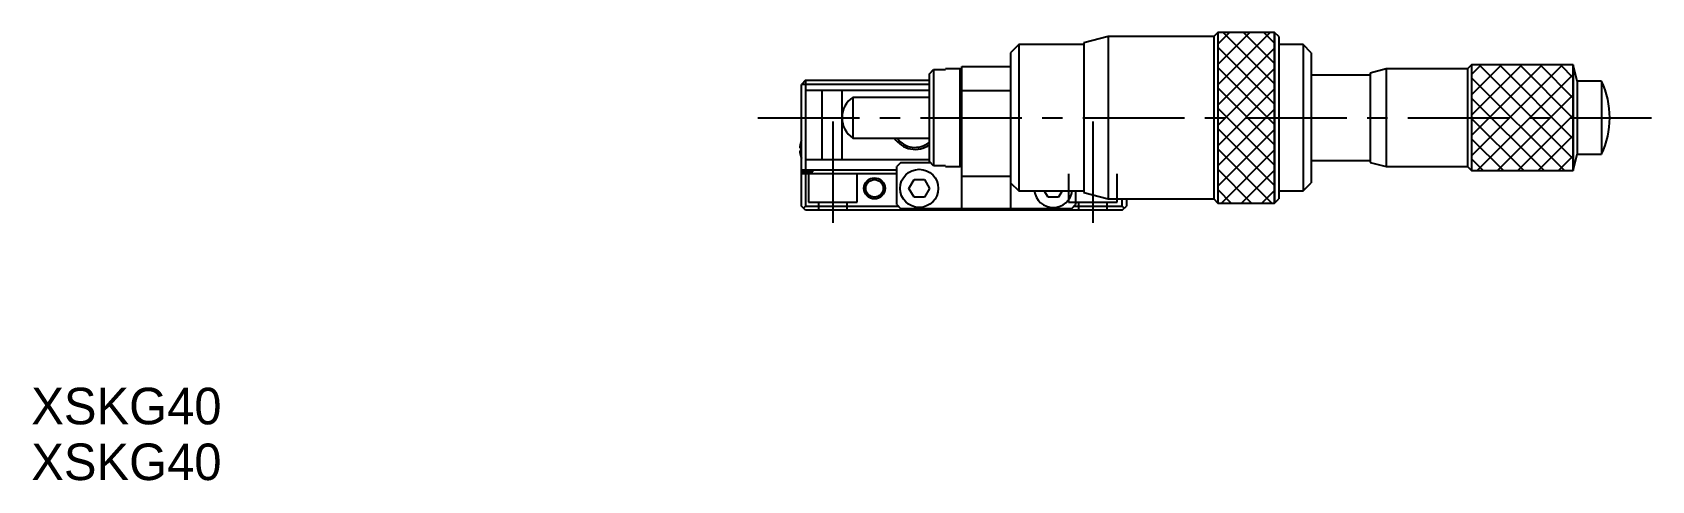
# Model space of a CAD drawing. Extents: x 16 to 397, y 5 to 228.
# Drawn here: x 16.2 to 215.5, y 4.9 to 60 of the extents above; entities that cross this region are included whole.
import ezdxf

# ---------------------------------------------------------------- set-up
doc = ezdxf.new("R2010")
doc.units = 0
doc.header["$LTSCALE"] = 10
doc.linetypes.add('CENTER', pattern=[2, 1.25, -0.25, 0.25, -0.25])
doc.linetypes.add('DASHED', pattern=[3.5, 2, -1.5])
doc.layers.get('0').update_dxf_attribs({"linetype": 'CONTINUOUS'})
doc.layers.add('CENTER', color=1, linetype='CENTER')
doc.styles.get("Standard").update_dxf_attribs({"font": 'FGP教科書体NT-M'})

msp = doc.modelspace()

# ---------------------------------------------------------------- linework, layer by layer
at = {"color": 7, "linetype": 'CONTINUOUS'}
for p, q in [((162.144561, 60.04333), (161.644561, 59.54333)), ((162.144561, 60.04333), (162.144561, 39.04333)), ((169.144561, 60.04333), (162.144561, 60.04333)), ((169.144561, 60.04333), (162.144561, 60.04333)), ((162.144561, 60.04333), (162.144561, 39.04333)), ((169.144561, 60.04333), (169.144561, 39.04333)), ((169.644561, 59.54333), (169.144561, 60.04333)), ((169.144561, 39.04333), (169.144561, 60.04333)), ((137.644561, 58.54333), (136.644561, 57.54333)), ((137.644561, 58.54333), (137.644561, 40.54333)), ((145.644561, 58.54333), (137.644561, 58.54333)), ((148.644561, 59.54333), (145.644561, 58.74333)), ((145.644561, 58.74333), (145.644561, 40.34333)), ((148.644561, 59.54333), (148.644561, 39.54333)), ((161.644561, 59.54333), (148.644561, 59.54333)), ((161.644561, 59.54333), (161.644561, 39.54333)), ((169.644561, 59.54333), (169.644561, 39.54333)), ((172.644561, 58.54333), (169.644561, 58.54333)), ((172.644561, 58.54333), (172.644561, 40.54333)), ((173.644561, 57.54333), (172.644561, 58.54333)), ((130.644561, 55.84333), (136.644561, 55.84333)), ((130.644561, 38.34333), (130.644561, 55.84333)), ((136.644561, 57.54333), (136.644561, 38.34333)), ((173.644561, 57.54333), (173.644561, 41.54333)), ((193.394561, 56.04333), (192.894561, 55.54333)), ((193.394561, 56.04333), (193.394561, 43.04333)), ((205.894561, 56.04333), (193.394561, 56.04333)), ((205.894561, 56.04333), (193.394561, 56.04333)), ((193.394561, 56.04333), (193.394561, 43.04333)), ((205.894561, 56.04333), (205.894561, 43.04333)), ((206.394561, 54.04333), (205.894561, 56.04333)), ((205.894561, 43.04333), (205.894561, 56.04333)), ((111.394561, 54.14333), (110.894561, 53.64333)), ((111.394561, 54.14333), (126.644561, 54.14333)), ((111.394561, 54.14333), (111.394561, 43.14333)), ((126.644561, 54.951657), (127.144561, 55.459409)), ((126.644561, 44.135003), (126.644561, 54.951657)), ((127.144561, 55.459409), (127.144561, 43.62725)), ((127.144561, 55.459409), (128.644561, 55.459409)), ((128.644561, 55.459409), (128.644561, 55.54333)), ((130.444561, 55.54333), (128.644561, 55.54333)), ((130.444561, 43.54333), (130.444561, 55.54333)), ((130.644561, 55.34333), (130.444561, 55.54333)), ((180.894561, 54.79333), (173.644561, 54.79333)), ((182.894561, 55.54333), (180.894561, 55.04333)), ((180.894561, 55.04333), (180.894561, 44.04333)), ((182.894561, 55.54333), (182.894561, 43.54333)), ((192.894561, 55.54333), (182.894561, 55.54333)), ((192.894561, 55.54333), (192.894561, 43.54333)), ((206.394561, 54.04333), (206.394561, 45.04333)), ((209.381394, 54.04333), (206.394561, 54.04333)), ((209.381394, 54.04333), (209.381394, 45.04333)), ((126.644561, 53.64333), (110.894561, 53.64333)), ((110.894561, 38.64333), (110.894561, 53.64333)), ((111.394561, 52.94333), (126.644561, 52.94333)), ((113.394561, 52.94333), (113.394561, 44.34333)), ((115.894561, 44.34333), (115.894561, 52.94333)), ((117.236249, 52.04333), (117.236249, 47.04333)), ((126.644561, 52.04333), (117.236249, 52.04333)), ((136.644561, 52.84333), (130.644561, 52.84333)), ((110.820417, 46.531946), (110.82504, 46.529691)), ((117.236249, 47.04333), (126.644561, 47.04333)), ((110.704703, 45.82333), (110.82504, 45.82333)), ((110.82504, 45.46333), (110.704703, 45.46333)), ((110.82504, 44.756968), (110.820417, 44.754714)), ((110.82504, 45.82333), (110.82504, 45.46333)), ((126.644561, 44.34333), (111.394561, 44.34333)), ((123.144561, 44.04333), (122.644561, 43.54333)), ((123.144561, 44.04333), (126.734835, 44.04333)), ((127.144561, 43.62725), (126.644561, 44.135003)), ((173.644561, 44.29333), (180.894561, 44.29333)), ((180.894561, 44.04333), (182.894561, 43.54333)), ((205.894561, 43.04333), (206.394561, 45.04333)), ((206.394561, 45.04333), (209.381394, 45.04333)), ((110.894561, 43.14333), (122.644561, 43.14333)), ((110.894561, 42.89333), (112.294561, 42.89333)), ((122.644561, 42.64333), (110.894561, 42.64333)), ((111.394561, 42.64333), (111.394561, 38.64333)), ((112.294561, 42.89333), (112.294561, 43.14333)), ((122.644561, 38.84333), (122.644561, 43.54333)), ((124.124391, 40.84333), (124.759476, 41.94333)), ((124.759476, 41.94333), (126.029647, 41.94333)), ((126.029647, 41.94333), (126.664732, 40.84333)), ((128.644561, 43.62725), (127.144561, 43.62725)), ((128.644561, 43.54333), (128.644561, 43.62725)), ((128.644561, 43.54333), (130.444561, 43.54333)), ((130.444561, 43.54333), (130.644561, 43.74333)), ((130.644561, 42.34333), (136.644561, 42.34333)), ((182.894561, 43.54333), (192.894561, 43.54333)), ((192.894561, 43.54333), (193.394561, 43.04333)), ((193.394561, 43.04333), (205.894561, 43.04333)), ((193.394561, 43.04333), (205.894561, 43.04333)), ((124.759476, 39.74333), (124.124391, 40.84333)), ((126.664732, 40.84333), (126.029647, 39.74333)), ((136.644561, 41.54333), (137.644561, 40.54333)), ((137.644561, 40.54333), (145.644561, 40.54333)), ((141.259476, 39.74333), (140.797596, 40.54333)), ((142.991527, 40.54333), (142.529647, 39.74333)), ((144.644561, 40.54333), (144.644561, 38.84333)), ((145.644561, 40.34333), (148.644561, 39.54333)), ((169.644561, 40.54333), (172.644561, 40.54333)), ((172.644561, 40.54333), (173.644561, 41.54333)), ((111.394561, 38.14333), (110.894561, 38.64333)), ((111.394561, 38.64333), (111.144561, 38.39333)), ((111.394561, 38.64333), (122.844561, 38.64333)), ((150.394561, 38.14333), (111.394561, 38.14333)), ((122.644561, 38.84333), (123.144561, 38.34333)), ((144.144561, 38.34333), (123.144561, 38.34333)), ((126.029647, 39.74333), (124.759476, 39.74333)), ((142.529647, 39.74333), (141.259476, 39.74333)), ((144.144561, 38.34333), (144.644561, 38.84333)), ((144.444561, 38.64333), (150.394561, 38.64333)), ((148.644561, 39.54333), (161.644561, 39.54333)), ((150.394561, 38.64333), (150.394561, 39.54333)), ((150.644561, 38.39333), (150.394561, 38.64333)), ((150.394561, 38.14333), (150.894561, 38.64333)), ((150.894561, 39.54333), (150.894561, 38.64333)), ((161.644561, 39.54333), (162.144561, 39.04333)), ((162.144561, 39.04333), (169.144561, 39.04333)), ((162.144561, 39.04333), (169.144561, 39.04333)), ((169.144561, 39.04333), (169.644561, 39.54333))]:
    msp.add_line(p, q, dxfattribs=at)
at = {"color": 3, "linetype": 'CONTINUOUS'}
for p, q in [((162.144562, 58.600864), (163.587027, 60.04333)), ((162.144562, 56.100864), (166.087027, 60.04333)), ((162.144562, 53.600864), (168.587027, 60.04333)), ((162.813709, 60.04333), (169.144562, 53.712477)), ((165.313709, 60.04333), (169.144562, 56.212477)), ((167.813709, 60.04333), (169.144562, 58.712477)), ((162.144562, 58.212477), (169.144562, 51.212477)), ((162.144562, 51.100864), (169.144562, 58.100864)), ((193.394562, 54.850864), (194.587027, 56.04333)), ((193.394562, 52.350864), (197.087027, 56.04333)), ((193.394562, 49.850864), (199.587027, 56.04333)), ((193.394562, 47.350864), (202.087027, 56.04333)), ((193.394562, 44.850864), (204.587027, 56.04333)), ((194.313709, 56.04333), (205.894562, 44.462477)), ((196.813709, 56.04333), (205.894562, 46.962477)), ((199.313709, 56.04333), (205.894562, 49.462477)), ((201.813709, 56.04333), (205.894562, 51.962477)), ((204.313709, 56.04333), (205.894562, 54.462477)), ((162.144562, 55.712477), (169.144562, 48.712477)), ((162.144562, 48.600864), (169.144562, 55.600864)), ((193.394562, 54.462477), (204.813709, 43.04333)), ((194.087027, 43.04333), (205.894562, 54.850864)), ((162.144562, 53.212477), (169.144562, 46.212477)), ((162.144562, 46.100864), (169.144562, 53.100864)), ((193.394562, 51.962477), (202.313709, 43.04333)), ((196.587027, 43.04333), (205.894562, 52.350864)), ((162.144562, 50.712477), (169.144562, 43.712477)), ((162.144562, 43.600864), (169.144562, 50.600864)), ((199.087027, 43.04333), (205.894562, 49.850864)), ((162.144562, 48.212477), (169.144562, 41.212477)), ((162.144562, 41.100864), (169.144562, 48.100864)), ((193.394562, 49.462477), (199.813709, 43.04333)), ((193.394562, 46.962477), (197.313709, 43.04333)), ((201.587027, 43.04333), (205.894562, 47.350864)), ((162.144562, 45.712477), (168.813709, 39.04333)), ((162.587027, 39.04333), (169.144562, 45.600864)), ((193.394562, 44.462477), (194.813709, 43.04333)), ((204.087027, 43.04333), (205.894562, 44.850864)), ((162.144562, 43.212477), (166.313709, 39.04333)), ((165.087027, 39.04333), (169.144562, 43.100864)), ((162.144562, 40.712477), (163.813709, 39.04333)), ((167.587027, 39.04333), (169.144562, 40.600864))]:
    msp.add_line(p, q, dxfattribs=at)
at = {"color": 3, "linetype": 'DASHED'}
for p, q in [((111.769561, 42.64333), (111.769561, 39.14333)), ((117.769561, 39.14333), (117.769561, 42.64333)), ((143.769561, 42.64333), (143.769561, 39.14333)), ((149.769561, 39.14333), (149.769561, 42.64333)), ((111.769561, 39.14333), (117.769561, 39.14333)), ((113.019561, 39.14333), (113.019561, 38.14333)), ((116.519561, 38.14333), (116.519561, 39.14333)), ((143.769561, 39.14333), (149.769561, 39.14333)), ((145.019561, 39.14333), (145.019561, 38.14333)), ((148.519561, 38.14333), (148.519561, 39.14333))]:
    msp.add_line(p, q, dxfattribs=at)
at = {"color": 3, "linetype": 'CONTINUOUS'}
msp.add_circle((119.894561, 40.84333), 1.3, dxfattribs=at)
at = {"color": 7, "linetype": 'CONTINUOUS'}
for centre, radius in [((119.894561, 40.84333), 1.075), ((125.394561, 40.84333), 2.35)]:
    msp.add_circle(centre, radius, dxfattribs=at)
for centre, radius, start, end in [((199.894561, 49.54333), 10.5, 334.623066, 25.376934), ((118.894561, 49.54333), 3, 123.55731, 236.44269), ((113.894561, 45.64333), 3.194933, 163.893288, 176.770291), ((113.894561, 45.64333), 3.2, 159.635865, 163.877467), ((124.894561, 48.64333), 3, 212.216513, 306.315488), ((124.894561, 48.64333), 2.75, 215.562143, 308.564918), ((113.894561, 45.64333), 3.194933, 183.229709, 196.106712), ((113.894561, 45.64333), 3.2, 196.122533, 200.364135), ((141.894561, 40.84333), 2.35, 187.334369, 352.665631)]:
    msp.add_arc(centre, radius, start, end, dxfattribs=at)
at = {"layer": 'CENTER', "color": 1, "linetype": 'CENTER'}
for p, q in [((105.549632, 49.54333), (215.549632, 49.54333)), ((114.769561, 49.09333), (114.769561, 34.09333)), ((146.769561, 49.09333), (146.769561, 34.09333))]:
    msp.add_line(p, q, dxfattribs=at)

# ---------------------------------------------------------------- texts
at = {"color": 7}
for p in [(16.102793, 11.804299), (16.102793, 4.940203)]:
    msp.add_text('XSKG40', height=4.5, dxfattribs=at).set_placement(p)

doc.saveas('drawing.dxf')
